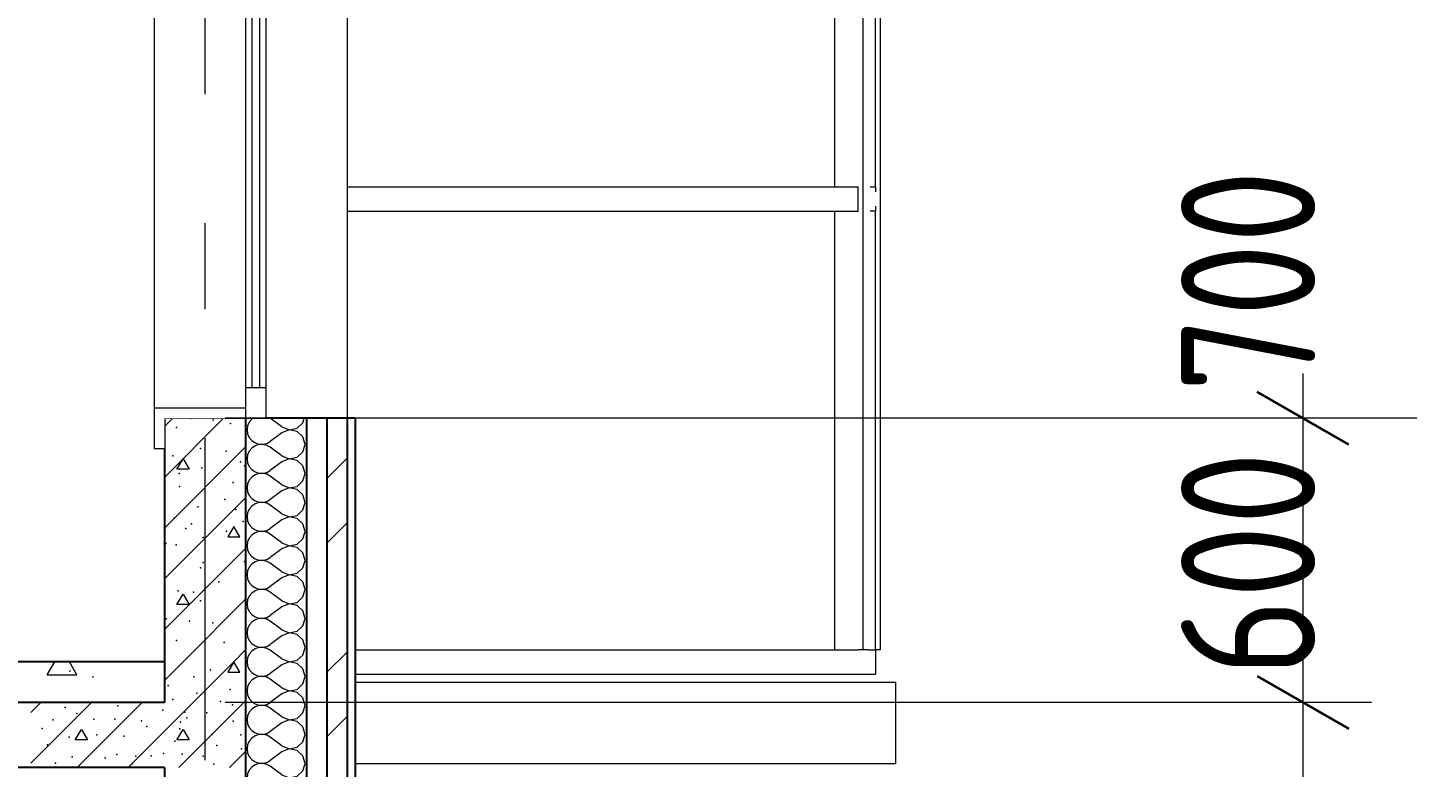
# Model space of a CAD drawing. Header units: millimetres. Extents: x 18162 to 7085488, y 72188 to 247925.
# Drawn here: x 4273676 to 4277073, y 128493 to 130315 of the extents above; entities that cross this region are included whole.
import ezdxf
from ezdxf.enums import TextEntityAlignment as Align

# ---------------------------------------------------------------- set-up
doc = ezdxf.new("R2010")
doc.units = ezdxf.units.MM
doc.header["$MEASUREMENT"] = 0
doc.linetypes.add('Double Dashed', pattern=[1093.611073, 529.166651, -211.666656, 141.111112, -211.666656])
doc.linetypes.add('Wipeout_Contour', pattern=[1000, 0, -1000])
for name, color, linetype in [('Archicad Windows', 7, 'Continuous'), ('Finish - Wall', 7, 'Continuous'), ('Structural - Bearing', 7, 'Continuous'), ('Structural - Grid', 7, 'Continuous')]:
    doc.layers.add(name, color=color, linetype=linetype)
doc.styles.add('GENERATED_STYLE_3', font='', dxfattribs={"width": 0.8})
doc.styles.get('GENERATED_STYLE_3').set_extended_font_data('ISOCPEUR MON')
doc.dimstyles.new('GENERATED_STYLE__12', dxfattribs={"dimtxt": 330.000007, "dimasz": 171, "dimexe": 0.18, "dimexo": 150, "dimgap": 0, "dimtad": 1, "dimdec": 0, "dimzin": 0, "dimdsep": 46, "dimtxsty": 'GENERATED_STYLE_3', "dimblk": 'ARROWHEAD_2', "dimblk1": 'ARROWHEAD_2', "dimblk2": 'ARROWHEAD_2', "dimcen": 0.09, "dimclrd": 13, "dimclre": 13, "dimclrt": 13, "dimadec": 0, "dimazin": 0, "dimtfac": 1, "dimtdec": 4, "dimtmove": 0, "dimatfit": 3, "dimfxl": 1, "dimtolj": 1, "dimtzin": 0, "dimarcsym": 0})
pattern_1 = [(45, (4294986.58, 104752.7), (-238.6485, 238.6485), []), (45, (4294907.03, 104832.26), (-238.6485, 238.6485), [])]

# ---------------------------------------------------------------- blocks, each defined once
blk = doc.blocks.new('*X1322', base_point=(4294986.6, 104752.7))
at = {"layer": 'Structural - Bearing', "color": 7, "linetype": 'Continuous', "lineweight": 9}
for p, q in [((4274231.5, 128652.7), (4274236.4, 128649.3)), ((4274236.4, 128649.3), (4274245.7, 128646.2)), ((4274245.7, 128644.9), (4274236.4, 128641.8)), ((4274245.7, 128646.2), (4274255.6, 128645.7)), ((4274255.6, 128645.4), (4274245.7, 128644.9)), ((4274255.6, 128645.7), (4274265.2, 128647.9)), ((4274265.2, 128643.2), (4274255.6, 128645.4)), ((4274265.2, 128647.9), (4274273.8, 128652.7)), ((4274354.2, 128626.8), (4274359.5, 128645.6)), ((4274359.5, 128645.6), (4274357.5, 128652.7)), ((4274218, 128619.6), (4274216.7, 128609.8)), ((4274222, 128628.6), (4274218, 128619.6)), ((4274228.3, 128636.2), (4274222, 128628.6)), ((4274236.4, 128641.8), (4274228.3, 128636.2)), ((4274273.8, 128638.4), (4274265.2, 128643.2)), ((4274302.4, 128617), (4274273.8, 128638.4)), ((4274302.4, 128617), (4274320.6, 128610)), ((4274320.6, 128610), (4274339.8, 128613.6)), ((4274339.8, 128613.6), (4274354.2, 128626.8)), ((4274216.7, 128609.8), (4274218, 128600.1)), ((4274218, 128600.1), (4274222, 128591.1)), ((4274222, 128591.1), (4274228.3, 128583.5)), ((4274228.3, 128583.5), (4274236.4, 128577.9)), ((4274236.4, 128577.9), (4274245.7, 128574.8)), ((4274265.2, 128576.5), (4274273.8, 128581.3)), ((4274302.4, 128602.7), (4274273.8, 128581.3)), ((4274320.6, 128609.7), (4274302.4, 128602.7)), ((4274339.8, 128606.1), (4274320.6, 128609.7)), ((4274354.2, 128592.9), (4274339.8, 128606.1)), ((4274359.5, 128574.1), (4274354.2, 128592.9)), ((4274218, 128548.2), (4274216.7, 128538.4)), ((4274222, 128557.2), (4274218, 128548.2)), ((4274228.3, 128564.8), (4274222, 128557.2)), ((4274236.4, 128570.4), (4274228.3, 128564.8)), ((4274245.7, 128573.5), (4274236.4, 128570.4)), ((4274245.7, 128574.8), (4274255.6, 128574.3)), ((4274255.6, 128574), (4274245.7, 128573.5)), ((4274255.6, 128574.3), (4274265.2, 128576.5)), ((4274265.2, 128571.8), (4274255.6, 128574)), ((4274273.8, 128567), (4274265.2, 128571.8)), ((4274302.4, 128545.6), (4274273.8, 128567)), ((4274302.4, 128545.6), (4274320.6, 128538.6)), ((4274339.8, 128542.2), (4274354.2, 128555.4)), ((4274354.2, 128555.4), (4274359.5, 128574.1)), ((4274216.7, 128538.4), (4274218, 128528.7)), ((4274218, 128528.7), (4274222, 128519.6)), ((4274222, 128519.6), (4274228.3, 128512.1)), ((4274228.3, 128512.1), (4274236.4, 128506.5)), ((4274265.2, 128505.1), (4274273.8, 128509.8)), ((4274302.4, 128531.3), (4274273.8, 128509.8)), ((4274320.6, 128538.3), (4274302.4, 128531.3)), ((4274320.6, 128538.6), (4274339.8, 128542.2)), ((4274339.8, 128534.6), (4274320.6, 128538.3)), ((4274354.2, 128521.5), (4274339.8, 128534.6)), ((4274359.5, 128502.7), (4274354.2, 128521.5)), ((4274218, 128476.8), (4274216.7, 128467)), ((4274222, 128485.8), (4274218, 128476.8)), ((4274228.3, 128493.4), (4274222, 128485.8)), ((4274236.4, 128498.9), (4274228.3, 128493.4)), ((4274236.4, 128506.5), (4274245.7, 128503.3)), ((4274245.7, 128502.1), (4274236.4, 128498.9)), ((4274245.7, 128503.3), (4274255.6, 128502.8)), ((4274255.6, 128502.6), (4274245.7, 128502.1)), ((4274255.6, 128502.8), (4274265.2, 128505.1)), ((4274265.2, 128500.3), (4274255.6, 128502.6)), ((4274273.8, 128495.6), (4274265.2, 128500.3)), ((4274302.4, 128474.1), (4274273.8, 128495.6)), ((4274339.8, 128470.8), (4274354.2, 128483.9)), ((4274354.2, 128483.9), (4274359.5, 128502.7)), ((4274216.7, 128467), (4274218, 128457.2)), ((4274218, 128457.2), (4274222, 128448.2)), ((4274222, 128448.2), (4274228.3, 128440.6)), ((4274302.4, 128459.8), (4274273.8, 128438.4)), ((4274302.4, 128474.1), (4274320.6, 128467.1)), ((4274320.6, 128466.8), (4274302.4, 128459.8)), ((4274320.6, 128467.1), (4274339.8, 128470.8)), ((4274339.8, 128463.2), (4274320.6, 128466.8)), ((4274354.2, 128450.1), (4274339.8, 128463.2)), ((4274359.5, 128431.3), (4274354.2, 128450.1)), ((4274222, 128414.3), (4274218, 128405.3)), ((4274228.3, 128421.9), (4274222, 128414.3)), ((4274228.3, 128440.6), (4274236.4, 128435)), ((4274236.4, 128427.5), (4274228.3, 128421.9)), ((4274236.4, 128435), (4274245.7, 128431.9)), ((4274245.7, 128430.7), (4274236.4, 128427.5)), ((4274245.7, 128431.9), (4274255.6, 128431.4)), ((4274255.6, 128431.1), (4274245.7, 128430.7)), ((4274255.6, 128431.4), (4274265.2, 128433.7)), ((4274265.2, 128428.9), (4274255.6, 128431.1)), ((4274265.2, 128433.7), (4274273.8, 128438.4)), ((4274273.8, 128424.1), (4274265.2, 128428.9)), ((4274302.4, 128402.7), (4274273.8, 128424.1)), ((4274339.8, 128399.3), (4274354.2, 128412.5)), ((4274354.2, 128412.5), (4274359.5, 128431.3)), ((4274218, 128405.3), (4274216.7, 128395.6)), ((4274216.7, 128395.6), (4274218, 128385.8)), ((4274218, 128385.8), (4274222, 128376.8)), ((4274222, 128376.8), (4274228.3, 128369.2)), ((4274302.4, 128388.4), (4274273.8, 128367)), ((4274302.4, 128402.7), (4274320.6, 128395.7)), ((4274320.6, 128395.4), (4274302.4, 128388.4)), ((4274320.6, 128395.7), (4274339.8, 128399.3)), ((4274339.8, 128391.8), (4274320.6, 128395.4)), ((4274354.2, 128378.6), (4274339.8, 128391.8)), ((4274359.5, 128359.8), (4274354.2, 128378.6)), ((4274222, 128342.9), (4274218, 128333.9)), ((4274228.3, 128350.5), (4274222, 128342.9)), ((4274228.3, 128369.2), (4274236.4, 128363.6)), ((4274236.4, 128356.1), (4274228.3, 128350.5)), ((4274236.4, 128363.6), (4274245.7, 128360.5)), ((4274245.7, 128359.2), (4274236.4, 128356.1)), ((4274245.7, 128360.5), (4274255.6, 128360)), ((4274255.6, 128359.7), (4274245.7, 128359.2)), ((4274255.6, 128360), (4274265.2, 128362.2)), ((4274265.2, 128357.5), (4274255.6, 128359.7)), ((4274265.2, 128362.2), (4274273.8, 128367)), ((4274273.8, 128352.7), (4274265.2, 128357.5)), ((4274302.4, 128331.3), (4274273.8, 128352.7)), ((4274339.8, 128327.9), (4274354.2, 128341.1)), ((4274354.2, 128341.1), (4274359.5, 128359.8)), ((4274218, 128333.9), (4274216.7, 128324.1)), ((4274216.7, 128324.1), (4274218, 128314.4)), ((4274218, 128314.4), (4274222, 128305.4)), ((4274222, 128305.4), (4274228.3, 128297.8)), ((4274302.4, 128317), (4274273.8, 128295.6)), ((4274302.4, 128331.3), (4274320.6, 128324.3)), ((4274320.6, 128324), (4274302.4, 128317)), ((4274320.6, 128324.3), (4274339.8, 128327.9)), ((4274339.8, 128320.4), (4274320.6, 128324)), ((4274354.2, 128307.2), (4274339.8, 128320.4)), ((4274359.5, 128288.4), (4274354.2, 128307.2)), ((4274222, 128271.5), (4274218, 128262.5)), ((4274228.3, 128279.1), (4274222, 128271.5)), ((4274228.3, 128297.8), (4274236.4, 128292.2)), ((4274236.4, 128284.6), (4274228.3, 128279.1)), ((4274236.4, 128292.2), (4274245.7, 128289)), ((4274245.7, 128287.8), (4274236.4, 128284.6)), ((4274245.7, 128289), (4274255.6, 128288.6)), ((4274255.6, 128288.3), (4274245.7, 128287.8)), ((4274255.6, 128288.6), (4274265.2, 128290.8)), ((4274265.2, 128286), (4274255.6, 128288.3)), ((4274265.2, 128290.8), (4274273.8, 128295.6)), ((4274273.8, 128281.3), (4274265.2, 128286)), ((4274302.4, 128259.8), (4274273.8, 128281.3)), ((4274354.2, 128269.6), (4274359.5, 128288.4)), ((4274218, 128262.5), (4274216.7, 128252.7)), ((4274216.7, 128252.7), (4274218, 128242.9)), ((4274218, 128242.9), (4274222, 128233.9)), ((4274302.4, 128245.6), (4274273.8, 128224.1)), ((4274302.4, 128259.8), (4274320.6, 128252.8)), ((4274320.6, 128252.6), (4274302.4, 128245.6)), ((4274320.6, 128252.8), (4274339.8, 128256.5)), ((4274339.8, 128248.9), (4274320.6, 128252.6)), ((4274339.8, 128256.5), (4274354.2, 128269.6)), ((4274354.2, 128235.8), (4274339.8, 128248.9)), ((4274222, 128233.9), (4274228.3, 128226.3)), ((4274228.3, 128207.6), (4274222, 128200.1)), ((4274228.3, 128226.3), (4274236.4, 128220.8)), ((4274236.4, 128213.2), (4274228.3, 128207.6)), ((4274236.4, 128220.8), (4274245.7, 128217.6)), ((4274245.7, 128216.4), (4274236.4, 128213.2)), ((4274245.7, 128217.6), (4274255.6, 128217.1)), ((4274255.6, 128216.8), (4274245.7, 128216.4)), ((4274255.6, 128217.1), (4274265.2, 128219.4)), ((4274265.2, 128214.6), (4274255.6, 128216.8)), ((4274265.2, 128219.4), (4274273.8, 128224.1)), ((4274273.8, 128209.8), (4274265.2, 128214.6)), ((4274302.4, 128188.4), (4274273.8, 128209.8)), ((4274359.5, 128217), (4274354.2, 128235.8)), ((4274354.2, 128198.2), (4274359.5, 128217)), ((4274218, 128191), (4274216.7, 128181.3)), ((4274216.7, 128181.3), (4274218, 128171.5)), ((4274222, 128200.1), (4274218, 128191)), ((4274218, 128171.5), (4274222, 128162.5)), ((4274302.4, 128174.1), (4274273.8, 128152.7)), ((4274302.4, 128188.4), (4274320.6, 128181.4)), ((4274320.6, 128181.1), (4274302.4, 128174.1)), ((4274320.6, 128181.4), (4274339.8, 128185)), ((4274339.8, 128177.5), (4274320.6, 128181.1)), ((4274339.8, 128185), (4274354.2, 128198.2)), ((4274354.2, 128164.3), (4274339.8, 128177.5)), ((4274222, 128162.5), (4274228.3, 128154.9)), ((4274228.3, 128136.2), (4274222, 128128.6)), ((4274228.3, 128154.9), (4274236.4, 128149.3)), ((4274236.4, 128141.8), (4274228.3, 128136.2)), ((4274236.4, 128149.3), (4274245.7, 128146.2)), ((4274245.7, 128144.9), (4274236.4, 128141.8)), ((4274245.7, 128146.2), (4274255.6, 128145.7)), ((4274255.6, 128145.4), (4274245.7, 128144.9)), ((4274255.6, 128145.7), (4274265.2, 128147.9)), ((4274265.2, 128143.2), (4274255.6, 128145.4)), ((4274265.2, 128147.9), (4274273.8, 128152.7)), ((4274273.8, 128138.4), (4274265.2, 128143.2)), ((4274302.4, 128117), (4274273.8, 128138.4)), ((4274359.5, 128145.6), (4274354.2, 128164.3)), ((4274354.2, 128126.8), (4274359.5, 128145.6)), ((4274218, 128119.6), (4274216.7, 128109.8)), ((4274216.7, 128109.8), (4274218, 128100.1)), ((4274222, 128128.6), (4274218, 128119.6)), ((4274302.4, 128102.7), (4274273.8, 128081.3)), ((4274302.4, 128117), (4274320.6, 128110)), ((4274320.6, 128109.7), (4274302.4, 128102.7)), ((4274320.6, 128110), (4274339.8, 128113.6)), ((4274339.8, 128106.1), (4274320.6, 128109.7)), ((4274339.8, 128113.6), (4274354.2, 128126.8)), ((4274354.2, 128092.9), (4274339.8, 128106.1)), ((4274218, 128100.1), (4274222, 128091.1)), ((4274222, 128091.1), (4274228.3, 128083.5)), ((4274228.3, 128083.5), (4274236.4, 128077.9)), ((4274236.4, 128070.4), (4274228.3, 128064.8)), ((4274236.4, 128077.9), (4274245.7, 128074.8)), ((4274245.7, 128073.5), (4274236.4, 128070.4)), ((4274245.7, 128074.8), (4274255.6, 128074.3)), ((4274255.6, 128074), (4274245.7, 128073.5)), ((4274255.6, 128074.3), (4274265.2, 128076.5)), ((4274265.2, 128071.8), (4274255.6, 128074)), ((4274265.2, 128076.5), (4274273.8, 128081.3)), ((4274273.8, 128067), (4274265.2, 128071.8)), ((4274359.5, 128074.1), (4274354.2, 128092.9)), ((4274354.2, 128055.4), (4274359.5, 128074.1)), ((4274222, 128057.2), (4274220, 128052.7)), ((4274228.3, 128064.8), (4274222, 128057.2)), ((4274292.9, 128052.7), (4274273.8, 128067)), ((4274351.3, 128052.7), (4274354.2, 128055.4))]:
    blk.add_line(p, q, dxfattribs=at)
blk = doc.blocks.new('*X1336', base_point=(4294986.6, 104752.7))
at = {"layer": 'Structural - Bearing', "color": 7, "linetype": 'Continuous', "lineweight": 9}
for p, q in [((4274218, 129333.9), (4274216.7, 129324.1)), ((4274216.7, 129324.1), (4274218, 129314.4)), ((4274222, 129342.9), (4274218, 129333.9)), ((4274228.3, 129350.5), (4274222, 129342.9)), ((4274231.5, 129352.7), (4274228.3, 129350.5)), ((4274302.4, 129331.3), (4274273.8, 129352.7)), ((4274302.4, 129331.3), (4274320.6, 129324.3)), ((4274320.6, 129324.3), (4274339.8, 129327.9)), ((4274339.8, 129327.9), (4274354.2, 129341.1)), ((4274354.2, 129341.1), (4274357.5, 129352.7)), ((4274218, 129314.4), (4274222, 129305.4)), ((4274222, 129305.4), (4274228.3, 129297.8)), ((4274228.3, 129297.8), (4274236.4, 129292.2)), ((4274236.4, 129292.2), (4274245.7, 129289)), ((4274255.6, 129288.6), (4274265.2, 129290.8)), ((4274265.2, 129290.8), (4274273.8, 129295.6)), ((4274302.4, 129317), (4274273.8, 129295.6)), ((4274320.6, 129324), (4274302.4, 129317)), ((4274339.8, 129320.4), (4274320.6, 129324)), ((4274354.2, 129307.2), (4274339.8, 129320.4)), ((4274359.5, 129288.4), (4274354.2, 129307.2)), ((4274218, 129262.5), (4274216.7, 129252.7)), ((4274222, 129271.5), (4274218, 129262.5)), ((4274228.3, 129279.1), (4274222, 129271.5)), ((4274236.4, 129284.6), (4274228.3, 129279.1)), ((4274245.7, 129287.8), (4274236.4, 129284.6)), ((4274245.7, 129289), (4274255.6, 129288.6)), ((4274255.6, 129288.3), (4274245.7, 129287.8)), ((4274265.2, 129286), (4274255.6, 129288.3)), ((4274273.8, 129281.3), (4274265.2, 129286)), ((4274302.4, 129259.8), (4274273.8, 129281.3)), ((4274302.4, 129259.8), (4274320.6, 129252.8)), ((4274320.6, 129252.8), (4274339.8, 129256.5)), ((4274339.8, 129256.5), (4274354.2, 129269.6)), ((4274354.2, 129269.6), (4274359.5, 129288.4)), ((4274216.7, 129252.7), (4274218, 129242.9)), ((4274218, 129242.9), (4274222, 129233.9)), ((4274222, 129233.9), (4274228.3, 129226.3)), ((4274228.3, 129226.3), (4274236.4, 129220.8)), ((4274265.2, 129219.4), (4274273.8, 129224.1)), ((4274302.4, 129245.6), (4274273.8, 129224.1)), ((4274320.6, 129252.6), (4274302.4, 129245.6)), ((4274339.8, 129248.9), (4274320.6, 129252.6)), ((4274354.2, 129235.8), (4274339.8, 129248.9)), ((4274359.5, 129217), (4274354.2, 129235.8)), ((4274218, 129191), (4274216.7, 129181.3)), ((4274222, 129200.1), (4274218, 129191)), ((4274228.3, 129207.6), (4274222, 129200.1)), ((4274236.4, 129213.2), (4274228.3, 129207.6)), ((4274236.4, 129220.8), (4274245.7, 129217.6)), ((4274245.7, 129216.4), (4274236.4, 129213.2)), ((4274245.7, 129217.6), (4274255.6, 129217.1)), ((4274255.6, 129216.8), (4274245.7, 129216.4)), ((4274255.6, 129217.1), (4274265.2, 129219.4)), ((4274265.2, 129214.6), (4274255.6, 129216.8)), ((4274273.8, 129209.8), (4274265.2, 129214.6)), ((4274302.4, 129188.4), (4274273.8, 129209.8)), ((4274302.4, 129188.4), (4274320.6, 129181.4)), ((4274339.8, 129185), (4274354.2, 129198.2)), ((4274354.2, 129198.2), (4274359.5, 129217)), ((4274216.7, 129181.3), (4274218, 129171.5)), ((4274218, 129171.5), (4274222, 129162.5)), ((4274222, 129162.5), (4274228.3, 129154.9)), ((4274228.3, 129154.9), (4274236.4, 129149.3)), ((4274302.4, 129174.1), (4274273.8, 129152.7)), ((4274320.6, 129181.1), (4274302.4, 129174.1)), ((4274320.6, 129181.4), (4274339.8, 129185)), ((4274339.8, 129177.5), (4274320.6, 129181.1)), ((4274354.2, 129164.3), (4274339.8, 129177.5)), ((4274359.5, 129145.6), (4274354.2, 129164.3)), ((4274222, 129128.6), (4274218, 129119.6)), ((4274228.3, 129136.2), (4274222, 129128.6)), ((4274236.4, 129141.8), (4274228.3, 129136.2)), ((4274236.4, 129149.3), (4274245.7, 129146.2)), ((4274245.7, 129144.9), (4274236.4, 129141.8)), ((4274245.7, 129146.2), (4274255.6, 129145.7)), ((4274255.6, 129145.4), (4274245.7, 129144.9)), ((4274255.6, 129145.7), (4274265.2, 129147.9)), ((4274265.2, 129143.2), (4274255.6, 129145.4)), ((4274265.2, 129147.9), (4274273.8, 129152.7)), ((4274273.8, 129138.4), (4274265.2, 129143.2)), ((4274302.4, 129117), (4274273.8, 129138.4)), ((4274339.8, 129113.6), (4274354.2, 129126.8)), ((4274354.2, 129126.8), (4274359.5, 129145.6)), ((4274218, 129119.6), (4274216.7, 129109.8)), ((4274216.7, 129109.8), (4274218, 129100.1)), ((4274218, 129100.1), (4274222, 129091.1)), ((4274222, 129091.1), (4274228.3, 129083.5)), ((4274302.4, 129102.7), (4274273.8, 129081.3)), ((4274302.4, 129117), (4274320.6, 129110)), ((4274320.6, 129109.7), (4274302.4, 129102.7)), ((4274320.6, 129110), (4274339.8, 129113.6)), ((4274339.8, 129106.1), (4274320.6, 129109.7)), ((4274354.2, 129092.9), (4274339.8, 129106.1)), ((4274359.5, 129074.1), (4274354.2, 129092.9)), ((4274222, 129057.2), (4274218, 129048.2)), ((4274228.3, 129064.8), (4274222, 129057.2)), ((4274228.3, 129083.5), (4274236.4, 129077.9)), ((4274236.4, 129070.4), (4274228.3, 129064.8)), ((4274236.4, 129077.9), (4274245.7, 129074.8)), ((4274245.7, 129073.5), (4274236.4, 129070.4)), ((4274245.7, 129074.8), (4274255.6, 129074.3)), ((4274255.6, 129074), (4274245.7, 129073.5)), ((4274255.6, 129074.3), (4274265.2, 129076.5)), ((4274265.2, 129071.8), (4274255.6, 129074)), ((4274265.2, 129076.5), (4274273.8, 129081.3)), ((4274273.8, 129067), (4274265.2, 129071.8)), ((4274302.4, 129045.6), (4274273.8, 129067)), ((4274339.8, 129042.2), (4274354.2, 129055.4)), ((4274354.2, 129055.4), (4274359.5, 129074.1)), ((4274218, 129048.2), (4274216.7, 129038.4)), ((4274216.7, 129038.4), (4274218, 129028.7)), ((4274218, 129028.7), (4274222, 129019.6)), ((4274222, 129019.6), (4274228.3, 129012.1)), ((4274302.4, 129031.3), (4274273.8, 129009.8)), ((4274302.4, 129045.6), (4274320.6, 129038.6)), ((4274320.6, 129038.3), (4274302.4, 129031.3)), ((4274320.6, 129038.6), (4274339.8, 129042.2)), ((4274339.8, 129034.6), (4274320.6, 129038.3)), ((4274354.2, 129021.5), (4274339.8, 129034.6)), ((4274359.5, 129002.7), (4274354.2, 129021.5)), ((4274222, 128985.8), (4274218, 128976.8)), ((4274228.3, 128993.4), (4274222, 128985.8)), ((4274228.3, 129012.1), (4274236.4, 129006.5)), ((4274236.4, 128998.9), (4274228.3, 128993.4)), ((4274236.4, 129006.5), (4274245.7, 129003.3)), ((4274245.7, 129002.1), (4274236.4, 128998.9)), ((4274245.7, 129003.3), (4274255.6, 129002.8)), ((4274255.6, 129002.6), (4274245.7, 129002.1)), ((4274255.6, 129002.8), (4274265.2, 129005.1)), ((4274265.2, 129000.3), (4274255.6, 129002.6)), ((4274265.2, 129005.1), (4274273.8, 129009.8)), ((4274273.8, 128995.6), (4274265.2, 129000.3)), ((4274302.4, 128974.1), (4274273.8, 128995.6)), ((4274354.2, 128983.9), (4274359.5, 129002.7)), ((4274218, 128976.8), (4274216.7, 128967)), ((4274216.7, 128967), (4274218, 128957.2)), ((4274218, 128957.2), (4274222, 128948.2)), ((4274302.4, 128959.8), (4274273.8, 128938.4)), ((4274302.4, 128974.1), (4274320.6, 128967.1)), ((4274320.6, 128966.8), (4274302.4, 128959.8)), ((4274320.6, 128967.1), (4274339.8, 128970.8)), ((4274339.8, 128963.2), (4274320.6, 128966.8)), ((4274339.8, 128970.8), (4274354.2, 128983.9)), ((4274354.2, 128950.1), (4274339.8, 128963.2)), ((4274222, 128948.2), (4274228.3, 128940.6)), ((4274228.3, 128921.9), (4274222, 128914.3)), ((4274228.3, 128940.6), (4274236.4, 128935)), ((4274236.4, 128927.5), (4274228.3, 128921.9)), ((4274236.4, 128935), (4274245.7, 128931.9)), ((4274245.7, 128930.7), (4274236.4, 128927.5)), ((4274245.7, 128931.9), (4274255.6, 128931.4)), ((4274255.6, 128931.1), (4274245.7, 128930.7)), ((4274255.6, 128931.4), (4274265.2, 128933.7)), ((4274265.2, 128928.9), (4274255.6, 128931.1)), ((4274265.2, 128933.7), (4274273.8, 128938.4)), ((4274273.8, 128924.1), (4274265.2, 128928.9)), ((4274302.4, 128902.7), (4274273.8, 128924.1)), ((4274359.5, 128931.3), (4274354.2, 128950.1)), ((4274354.2, 128912.5), (4274359.5, 128931.3)), ((4274218, 128905.3), (4274216.7, 128895.6)), ((4274216.7, 128895.6), (4274218, 128885.8)), ((4274222, 128914.3), (4274218, 128905.3)), ((4274218, 128885.8), (4274222, 128876.8)), ((4274302.4, 128888.4), (4274273.8, 128867)), ((4274302.4, 128902.7), (4274320.6, 128895.7)), ((4274320.6, 128895.4), (4274302.4, 128888.4)), ((4274320.6, 128895.7), (4274339.8, 128899.3)), ((4274339.8, 128891.8), (4274320.6, 128895.4)), ((4274339.8, 128899.3), (4274354.2, 128912.5)), ((4274354.2, 128878.6), (4274339.8, 128891.8)), ((4274222, 128876.8), (4274228.3, 128869.2)), ((4274228.3, 128850.5), (4274222, 128842.9)), ((4274228.3, 128869.2), (4274236.4, 128863.6)), ((4274236.4, 128856.1), (4274228.3, 128850.5)), ((4274236.4, 128863.6), (4274245.7, 128860.5)), ((4274245.7, 128859.2), (4274236.4, 128856.1)), ((4274245.7, 128860.5), (4274255.6, 128860)), ((4274255.6, 128859.7), (4274245.7, 128859.2)), ((4274255.6, 128860), (4274265.2, 128862.2)), ((4274265.2, 128857.5), (4274255.6, 128859.7)), ((4274265.2, 128862.2), (4274273.8, 128867)), ((4274273.8, 128852.7), (4274265.2, 128857.5)), ((4274302.4, 128831.3), (4274273.8, 128852.7)), ((4274359.5, 128859.8), (4274354.2, 128878.6)), ((4274354.2, 128841.1), (4274359.5, 128859.8)), ((4274218, 128833.9), (4274216.7, 128824.1)), ((4274216.7, 128824.1), (4274218, 128814.4)), ((4274222, 128842.9), (4274218, 128833.9)), ((4274302.4, 128817), (4274273.8, 128795.6)), ((4274302.4, 128831.3), (4274320.6, 128824.3)), ((4274320.6, 128824), (4274302.4, 128817)), ((4274320.6, 128824.3), (4274339.8, 128827.9)), ((4274339.8, 128820.4), (4274320.6, 128824)), ((4274339.8, 128827.9), (4274354.2, 128841.1)), ((4274354.2, 128807.2), (4274339.8, 128820.4)), ((4274218, 128814.4), (4274222, 128805.4)), ((4274222, 128805.4), (4274228.3, 128797.8)), ((4274228.3, 128797.8), (4274236.4, 128792.2)), ((4274236.4, 128784.6), (4274228.3, 128779.1)), ((4274236.4, 128792.2), (4274245.7, 128789)), ((4274245.7, 128787.8), (4274236.4, 128784.6)), ((4274245.7, 128789), (4274255.6, 128788.6)), ((4274255.6, 128788.3), (4274245.7, 128787.8)), ((4274255.6, 128788.6), (4274265.2, 128790.8)), ((4274265.2, 128786), (4274255.6, 128788.3)), ((4274265.2, 128790.8), (4274273.8, 128795.6)), ((4274273.8, 128781.3), (4274265.2, 128786)), ((4274302.4, 128759.8), (4274273.8, 128781.3)), ((4274359.5, 128788.4), (4274354.2, 128807.2)), ((4274354.2, 128769.6), (4274359.5, 128788.4)), ((4274218, 128762.5), (4274216.7, 128752.7)), ((4274216.7, 128752.7), (4274218, 128742.9)), ((4274222, 128771.5), (4274218, 128762.5)), ((4274228.3, 128779.1), (4274222, 128771.5)), ((4274302.4, 128759.8), (4274320.6, 128752.8)), ((4274320.6, 128752.6), (4274302.4, 128745.6)), ((4274320.6, 128752.8), (4274339.8, 128756.5)), ((4274339.8, 128748.9), (4274320.6, 128752.6)), ((4274339.8, 128756.5), (4274354.2, 128769.6)), ((4274354.2, 128735.8), (4274339.8, 128748.9)), ((4274218, 128742.9), (4274222, 128733.9)), ((4274222, 128733.9), (4274228.3, 128726.3)), ((4274228.3, 128726.3), (4274236.4, 128720.8)), ((4274236.4, 128713.2), (4274228.3, 128707.6)), ((4274236.4, 128720.8), (4274245.7, 128717.6)), ((4274245.7, 128716.4), (4274236.4, 128713.2)), ((4274245.7, 128717.6), (4274255.6, 128717.1)), ((4274255.6, 128716.8), (4274245.7, 128716.4)), ((4274255.6, 128717.1), (4274265.2, 128719.4)), ((4274265.2, 128714.6), (4274255.6, 128716.8)), ((4274265.2, 128719.4), (4274273.8, 128724.1)), ((4274273.8, 128709.8), (4274265.2, 128714.6)), ((4274302.4, 128745.6), (4274273.8, 128724.1)), ((4274359.5, 128717), (4274354.2, 128735.8)), ((4274354.2, 128698.2), (4274359.5, 128717)), ((4274218, 128691), (4274216.7, 128681.3)), ((4274216.7, 128681.3), (4274218, 128671.5)), ((4274222, 128700.1), (4274218, 128691)), ((4274228.3, 128707.6), (4274222, 128700.1)), ((4274302.4, 128688.4), (4274273.8, 128709.8)), ((4274302.4, 128688.4), (4274320.6, 128681.4)), ((4274320.6, 128681.1), (4274302.4, 128674.1)), ((4274320.6, 128681.4), (4274339.8, 128685)), ((4274339.8, 128677.5), (4274320.6, 128681.1)), ((4274339.8, 128685), (4274354.2, 128698.2)), ((4274218, 128671.5), (4274222, 128662.5)), ((4274222, 128662.5), (4274228.3, 128654.9)), ((4274228.3, 128654.9), (4274231.5, 128652.7)), ((4274302.4, 128674.1), (4274273.8, 128652.7)), ((4274354.2, 128664.3), (4274339.8, 128677.5)), ((4274357.5, 128652.7), (4274354.2, 128664.3))]:
    blk.add_line(p, q, dxfattribs=at)
blk = doc.blocks.new('*X1337', base_point=(4294986.6, 104752.7))
at = {"layer": 'Structural - Bearing', "color": 7, "linetype": 'Continuous', "lineweight": 9}
for p, q in [((4274013.1, 129207.1), (4274158.7, 129352.7)), ((4274013.1, 129332.1), (4274033.7, 129352.7)), ((4274013.1, 129082.1), (4274213.1, 129282.1)), ((4274043.9, 129227.1), (4274059.1, 129253.1)), ((4274074, 129227.1), (4274043.9, 129227.1)), ((4274059.1, 129253.1), (4274074, 129227.1)), ((4274013.1, 128957.1), (4274213.1, 129157.1)), ((4274184.1, 129086.4), (4274169.1, 129060.4)), ((4274199.2, 129060.4), (4274184.1, 129086.4)), ((4274169.1, 129060.4), (4274199.2, 129060.4)), ((4274013.1, 128832.1), (4274213.1, 129032.1)), ((4274043.9, 128893.8), (4274059.1, 128919.8)), ((4274059.1, 128919.8), (4274074, 128893.7)), ((4274074, 128893.7), (4274043.9, 128893.8)), ((4274059.1, 128753.1), (4274213.1, 128907.1)), ((4274184.1, 128753.1), (4274213.1, 128782.1)), ((4274013.1, 128707.1), (4274059.1, 128753.1)), ((4274083.7, 128652.7), (4274184.1, 128753.1)), ((4274184.1, 128753.1), (4274169.1, 128727.1)), ((4274199.2, 128727.1), (4274184.1, 128753.1)), ((4274169.1, 128727.1), (4274199.2, 128727.1)), ((4274208.7, 128652.7), (4274213.1, 128657.1))]:
    blk.add_line(p, q, dxfattribs=at)
for p in [(4274042.9, 129329.9), (4274079, 129352), (4274133, 129348.9), (4274175.8, 129339.6), (4274013.5, 129288.9), (4274034, 129260.4), (4274102, 129278.5), (4274165.4, 129272), (4274105.2, 129230.5), (4274200.7, 129245.4), (4274210.5, 129235.9), (4274049.5, 129216.6), (4274182.5, 129194.4), (4274013.5, 129180.5), (4274050, 129184.8), (4274095.9, 129134.2), (4274161.6, 129152.6), (4274188.7, 129128), (4274037.2, 129106.3), (4274079.7, 129092.9), (4274207.2, 129098.1), (4274066.2, 129081.4), (4274108.3, 129059.2), (4274166.3, 129074.6), (4274017.1, 129044.4), (4274042.5, 129041), (4274108.3, 128997.3), (4274210.3, 128999.7), (4274102.1, 128984.2), (4274046.8, 128927.3), (4274085.1, 128924), (4274147, 128950.2), (4274101.9, 128903.3), (4274017.3, 128858.8), (4274074.8, 128853.1), (4274132.7, 128849.2), (4274043.4, 128805), (4274160, 128800.3), (4274085.6, 128716.2), (4274126.8, 128732.9), (4274022.5, 128694.3), (4274175.1, 128684.6), (4274034, 128659.6), (4274092.9, 128676), (4274151.4, 128654.8)]:
    blk.add_point(p, dxfattribs=at)
blk = doc.blocks.new('*X1347', base_point=(4294986.6, 104752.7))
at = {"layer": 'Structural - Bearing', "color": 7, "linetype": 'Continuous', "lineweight": 9}
for p, q in [((4273684.1, 128628.1), (4273708.7, 128652.7)), ((4273684.1, 128503.1), (4273833.7, 128652.7)), ((4273798.7, 128492.7), (4273958.7, 128652.7)), ((4273923.7, 128492.7), (4274083.7, 128652.7)), ((4274048.7, 128492.7), (4274208.7, 128652.7)), ((4273793.9, 128560.4), (4273809.1, 128586.4)), ((4273809.1, 128586.4), (4273824, 128560.4)), ((4274043.9, 128560.4), (4274059.1, 128586.4)), ((4274059.1, 128586.4), (4274074, 128560.4)), ((4273824, 128560.4), (4273793.9, 128560.4)), ((4274074, 128560.4), (4274043.9, 128560.4)), ((4274173.7, 128492.7), (4274213.1, 128532.1))]:
    blk.add_line(p, q, dxfattribs=at)
for p in [(4274180.7, 128647.1), (4273768.8, 128640.3), (4273798, 128625.8), (4273839.4, 128611.6), (4273891.2, 128611.3), (4273898.8, 128644.1), (4274009.6, 128633.8), (4274063.5, 128628.6), (4274068.6, 128615.1), (4274117.6, 128627.1), (4273712.1, 128588.8), (4273739.1, 128610.2), (4273956.8, 128607.4), (4273969.8, 128593.9), (4274050.8, 128587.5), (4274052.7, 128603.9), (4274182.5, 128607), (4273725.1, 128548.3), (4273779.1, 128566.9), (4273846.7, 128572.7), (4273914.3, 128569.4), (4274038.8, 128557.5), (4274130, 128574), (4274142.2, 128546.3), (4274201.5, 128573.3), (4273786.6, 128518.9), (4273867.5, 128516.3), (4273896.3, 128524.4), (4273943, 128520.5), (4273980.8, 128521.4), (4274010.9, 128526.9), (4274057.2, 128525.7), (4274108.3, 128520.2), (4274203.2, 128538.2), (4273745.2, 128503.5), (4273933.7, 128501.9), (4274134.9, 128500.7)]:
    blk.add_point(p, dxfattribs=at)
blk = doc.blocks.new('Standard grid marker[367]_3', base_point=(4274113.1, 164752.7))
at = {"layer": 'Structural - Grid', "color": 13, "linetype": 'Double Dashed', "lineweight": 13, "ltscale": 1.5}
blk.add_line((4274113.1, 163752.7), (4274113.1, 97752.7), dxfattribs=at)
at = {"layer": 'Structural - Grid', "color": 13, "lineweight": 13, "style": 'GENERATED_STYLE_3'}
blk.add_attdef('AC_MarkerText_1', text='', height=375, rotation=360, dxfattribs=at).set_placement((4274113.1, 96490.2), align=Align.TOP_CENTER)
blk = doc.blocks.new('*D1536', base_point=(4294986.6, 104752.7))
at = {"color": 12, "linetype": 'Continuous', "lineweight": 35}
for p, q in [((4277603.2, 129417.7), (4277828.2, 129287.8)), ((4277603.2, 128117.7), (4277828.2, 127987.8))]:
    blk.add_line(p, q, dxfattribs=at)
at = {"color": 13, "linetype": 'Continuous', "lineweight": 13}
for p, q in [((4277884.5, 129352.7), (4274163.1, 129352.7)), ((4277715.7, 128052.7), (4277715.7, 129352.7)), ((4277884.5, 128052.7), (4274163.1, 128052.7))]:
    blk.add_line(p, q, dxfattribs=at)
at = {"color": 13, "lineweight": 13, "insert": (4277811.4, 128314.1), "char_height": 330, "attachment_point": 7, "rotation": 90, "style": 'GENERATED_STYLE_3'}
blk.add_mtext('\\A1;{\\pql;\\fISOCPEUR MON|b0|i0|c0|p0;\\W0.800000;1,300}', dxfattribs=at)
blk = doc.blocks.new('ARROWHEAD_2')
at = {"color": 0, "linetype": 'Continuous', "lineweight": 0}
for p, q in [((-0.378, -0.655), (0.378, 0.655)), ((0, 0), (-1, 0))]:
    blk.add_line(p, q, dxfattribs=at)
blk = doc.blocks.new('*D1537', base_point=(4294986.6, 104752.7))
at = {"color": 12, "linetype": 'Continuous', "lineweight": 35}
for p, q in [((4277603.2, 131117.7), (4277828.2, 130987.8)), ((4277603.2, 129417.7), (4277828.2, 129287.8))]:
    blk.add_line(p, q, dxfattribs=at)
at = {"color": 13, "linetype": 'Continuous', "lineweight": 13}
for p, q in [((4277884.5, 131052.7), (4274163.1, 131052.7)), ((4277715.7, 129352.7), (4277715.7, 131052.7)), ((4277884.5, 129352.7), (4274163.1, 129352.7))]:
    blk.add_line(p, q, dxfattribs=at)
at = {"color": 13, "lineweight": 13, "insert": (4277811.4, 129814.1), "char_height": 330, "attachment_point": 7, "rotation": 90, "style": 'GENERATED_STYLE_3'}
blk.add_mtext('\\A1;{\\pql;\\fISOCPEUR MON|b0|i0|c0|p0;\\W0.800000;1,700}', dxfattribs=at)
blk = doc.blocks.new('*D1566', base_point=(4294986.6, 104752.7))
at = {"color": 12, "linetype": 'Continuous', "lineweight": 35}
for p, q in [((4276703.2, 128717.7), (4276928.2, 128587.8)), ((4276703.2, 128117.7), (4276928.2, 127987.8))]:
    blk.add_line(p, q, dxfattribs=at)
at = {"color": 13, "linetype": 'Continuous', "lineweight": 13}
for p, q in [((4276984.5, 128652.7), (4274163.1, 128652.7)), ((4276815.7, 128052.7), (4276815.7, 128652.7)), ((4276984.5, 128052.7), (4274163.1, 128052.7))]:
    blk.add_line(p, q, dxfattribs=at)
blk = doc.blocks.new('*D1567', base_point=(4294986.6, 104752.7))
at = {"color": 13, "linetype": 'Continuous', "lineweight": 13}
for p, q in [((4276815.7, 129352.7), (4276815.7, 129462.7)), ((4276984.5, 129352.7), (4274163.1, 129352.7)), ((4276815.7, 128652.7), (4276815.7, 129352.7)), ((4276984.5, 128652.7), (4274163.1, 128652.7))]:
    blk.add_line(p, q, dxfattribs=at)
at = {"color": 12, "linetype": 'Continuous', "lineweight": 35}
for p, q in [((4276928.2, 129287.8), (4276703.2, 129417.7)), ((4276703.2, 128717.7), (4276928.2, 128587.8))]:
    blk.add_line(p, q, dxfattribs=at)
at = {"color": 13, "lineweight": 13, "char_height": 330, "attachment_point": 7, "rotation": 90, "style": 'GENERATED_STYLE_3'}
for s, insert in [('\\A1;{\\pql;\\fISOCPEUR MON|b0|i0|c0|p0;\\W0.800000;700}', (4276845.5, 129417.7)), ('\\A1;{\\pql;\\fISOCPEUR MON|b0|i0|c0|p0;\\W0.800000;600}', (4276845.5, 128717.7))]:
    blk.add_mtext(s, dxfattribs=dict(at, insert=insert))
blk = doc.blocks.new('*D1580', base_point=(4294986.6, 104752.7))
at = {"color": 12, "linetype": 'Continuous', "lineweight": 35}
for p, q in [((4278503.2, 151117.7), (4278728.2, 150987.8)), ((4278503.2, 100067.7), (4278728.2, 99937.8))]:
    blk.add_line(p, q, dxfattribs=at)
at = {"color": 13, "linetype": 'Continuous', "lineweight": 13}
for p, q in [((4278784.5, 151052.7), (4274613.1, 151052.7)), ((4278615.7, 100002.7), (4278615.7, 151052.7)), ((4278784.5, 100002.7), (4275363.1, 100002.7)), ((4278615.7, 99892.7), (4278615.7, 100002.7))]:
    blk.add_line(p, q, dxfattribs=at)
at = {"color": 13, "lineweight": 13, "insert": (4278711.4, 125046.9), "char_height": 330, "attachment_point": 7, "rotation": 90, "style": 'GENERATED_STYLE_3'}
blk.add_mtext('\\A1;{\\pql;\\fISOCPEUR MON|b0|i0|c0|p0;\\W0.800000;51,050}', dxfattribs=at)

msp = doc.modelspace()

# ---------------------------------------------------------------- hatches: boundary and pattern name
at = {"layer": 'Structural - Bearing', "linetype": 'Continuous', "lineweight": 9}
h = msp.add_hatch(dxfattribs=at)
h.set_pattern_fill('Steel_0003', style=0, pattern_type=2)
h.set_pattern_definition(pattern_1)
h.paths.add_polyline_path([(4274413.1, 128652.7), (4274463.1, 128652.7), (4274463.1, 129352.7), (4274413.1, 129352.7)])
h = msp.add_hatch(dxfattribs=at)
h.set_pattern_fill('Gypsum_0003', style=0, pattern_type=2)
h.set_pattern_definition([(0, (4294986.58, 104752.7), (0, 112.5), [0, -112.5])])
h.paths.add_polyline_path([(4274483.1, 129352.7), (4274463.1, 129352.7), (4274463.1, 128052.7), (4274483.1, 128052.7)])
h = msp.add_hatch(dxfattribs=at)
h.set_pattern_fill('Lightweight_Concrete_0003', style=0, pattern_type=2)
h.set_pattern_definition([(0, (4294986.6, 104752.7), (0, 1169.134), [73.125, -601.875]), (0, (4295324.1, 105337.3), (0, 1169.134), [73.125, -601.875]), (60, (4294986.6, 104752.7), (-1012.5, 584.567), [73.125, -601.875]), (60, (4295661.6, 104752.7), (-1012.5, 584.567), [73.125, -601.875]), (120, (4295059.7, 104752.7), (1012.5, 584.567), [73.125, -601.875]), (120, (4295734.7, 104752.7), (1012.5, 584.567), [73.125, -601.875]), (0, (4294986.58, 104865.2), (0, 225), [0, -225, 0, -337.5]), (45, (4295099.08, 104865.2), (-159.099, 159.099), [0, -168.75, 0, -281.25])])
h.paths.add_polyline_path([(4274013.1, 128752.7), (4267713.1, 128752.7), (4267713.1, 128652.7), (4274013.1, 128652.7)])
h = msp.add_hatch(dxfattribs=at)
h.set_pattern_fill('Steel_0003', style=0, pattern_type=2)
h.set_pattern_definition(pattern_1)
h.paths.add_polyline_path([(4274463.1, 128652.7), (4274413.1, 128652.7), (4274413.1, 128052.7), (4274463.1, 128052.7)])

# ---------------------------------------------------------------- linework, layer by layer
at = {"layer": 'Archicad Windows', "color": 7, "linetype": 'Continuous', "lineweight": 9}
msp.add_line((4274463.1, 131052.7), (4274463.1, 129352.7), dxfattribs=at)
at = {"layer": 'Finish - Wall', "color": 7, "linetype": 'Continuous', "lineweight": 9}
for p, q in [((4275733.1, 129892.7), (4275733.1, 131022.7)), ((4275775.5, 129892.7), (4275775.5, 131022.7)), ((4275663.1, 129922.7), (4275663.1, 130992.7)), ((4275763.1, 129922.7), (4275763.1, 130992.7)), ((4274463.1, 129922.7), (4275720.7, 129922.7)), ((4275720.7, 129862.7), (4275720.7, 129922.7)), ((4275750.5, 129922.7), (4275763.1, 129922.7)), ((4275763.1, 129922.7), (4275763.1, 129910.1)), ((4275733.1, 128782.7), (4275733.1, 129892.7)), ((4275763.1, 129875.3), (4275763.1, 129862.7)), ((4275775.5, 128782.7), (4275775.5, 129892.7)), ((4274463.1, 129862.7), (4275720.7, 129862.7)), ((4275663.1, 128782.7), (4275663.1, 129862.7)), ((4275763.1, 129862.7), (4275750.5, 129862.7)), ((4275763.1, 128782.7), (4275763.1, 129862.7)), ((4274483.1, 128782.7), (4275720.7, 128782.7)), ((4275733.1, 128782.7), (4275720.7, 128782.7)), ((4275745.5, 128782.7), (4275733.1, 128782.7)), ((4275745.5, 128782.7), (4275763.1, 128782.7)), ((4275775.5, 128782.7), (4275763.1, 128782.7)), ((4275763.1, 128782.7), (4275763.1, 128722.7)), ((4274483.1, 128722.7), (4275763.1, 128722.7))]:
    msp.add_line(p, q, dxfattribs=at)
at = {"layer": 'Structural - Bearing', "color": 7, "linetype": 'Continuous', "lineweight": 25}
for p, q in [((4274213.1, 129352.7), (4274213.1, 128652.7)), ((4274363.1, 129352.7), (4274363.1, 128652.7)), ((4274413.1, 129352.7), (4274413.1, 128652.7)), ((4274483.1, 129352.7), (4274463.1, 129352.7)), ((4274483.1, 129352.7), (4274483.1, 128052.7)), ((4274013.1, 128752.7), (4267713.1, 128752.7)), ((4274013.1, 128752.7), (4274013.1, 128652.7)), ((4274013.1, 128652.7), (4267713.1, 128652.7)), ((4274363.1, 128652.7), (4274363.1, 128052.7)), ((4274413.1, 128652.7), (4274413.1, 128052.7)), ((4274013.1, 128492.7), (4267713.1, 128492.7))]:
    msp.add_line(p, q, dxfattribs=at)
at = {"layer": 'Structural - Bearing', "color": 7, "linetype": 'Continuous', "lineweight": 9}
for p, q in [((4274483.1, 128702.7), (4275813.1, 128702.7)), ((4275813.1, 128502.7), (4275813.1, 128702.7)), ((4274483.1, 128502.7), (4275813.1, 128502.7))]:
    msp.add_line(p, q, dxfattribs=at)
at = {"layer": 'Structural - Bearing', "color": 7, "linetype": 'Continuous', "lineweight": 25, "flags": 128}
for points in [[(4274013.1, 129352.7), (4274013.1, 129277.7), (4274013.1, 128752.7)], [(4274463.1, 129352.7), (4274413.1, 129352.7), (4274363.1, 129352.7), (4274263.1, 129352.7), (4274213.1, 129352.7), (4274013.1, 129352.7)], [(4274463.1, 129352.7), (4274463.1, 128652.7), (4274463.1, 128052.7)], [(4274213.1, 128652.7), (4274213.1, 128492.7), (4274213.1, 128052.7)], [(4274013.1, 128492.7), (4274013.1, 128127.7), (4274013.1, 128052.7)]]:
    msp.add_lwpolyline(points, dxfattribs=at)

# ---------------------------------------------------------------- block references
at = {"layer": 'Structural - Bearing', "lineweight": 0}
for name in ['*X1337', '*X1336', '*X1347', '*X1322']:
    msp.add_blockref(name, (4294986.6, 104752.7), dxfattribs=at)

# ---------------------------------------------------------------- dimensions: what is measured, and where the dimension line sits
at = {"color": 13, "linetype": 'Continuous', "lineweight": 13}
for base, p1, p2, picture, middle in [((4278615.7, 151052.7), (4275213.1, 100002.7), (4274463.1, 151052.7), '*D1580', (4278384.7, 125725.2)), ((4276815.7, 128652.7), (4274013.1, 128052.7), (4274013.1, 128652.7), '*D1566', (4276584.7, 129094.4))]:
    dim = msp.add_linear_dim(base=base, p1=p1, p2=p2, angle=90, dimstyle='GENERATED_STYLE__12', dxfattribs=at)
    dim.commit()
    dim.dimension.update_dxf_attribs({"geometry": picture, "text_midpoint": middle, "dimtype": 160, "text_rotation": 90})

# ---------------------------------------------------------------- next in the draw order: wipeouts: each hides what was drawn before it
at = {"color": 254, "linetype": 'Wipeout_Contour', "lineweight": 0, "ltscale": 17104281.61222173}
msp.add_wipeout([(4274213.1, 129352.7), (4274213.1, 129377.7), (4274013.1, 129377.7), (4274013.1, 129352.7)], dxfattribs=at).dxf.layer = 'Archicad Windows'

# ---------------------------------------------------------------- next in the draw order: wipeouts: each hides what was drawn before it
at = {"color": 254, "linetype": 'Wipeout_Contour', "lineweight": 0, "ltscale": 17104784.40947424}
msp.add_wipeout([(4274263.1, 129352.7), (4274263.1, 129427.7), (4274213.1, 129427.7), (4274213.1, 129352.7)], dxfattribs=at).dxf.layer = 'Archicad Windows'
at = {"color": 254, "linetype": 'Wipeout_Contour', "lineweight": 0, "ltscale": 17103827.28184394}
msp.add_wipeout([(4273988.1, 129377.7), (4273988.1, 129277.7), (4274013.1, 129277.7), (4274013.1, 129377.7)], dxfattribs=at).dxf.layer = 'Archicad Windows'

# ---------------------------------------------------------------- next in the draw order: linework, layer by layer
at = {"layer": 'Archicad Windows', "color": 7, "linetype": 'Continuous', "lineweight": 9}
for p, q in [((4273988.1, 131027.7), (4273988.1, 129377.7)), ((4274213.1, 130442.7), (4274213.1, 129427.7)), ((4274228.1, 130442.7), (4274228.1, 129427.7)), ((4274248.1, 129427.7), (4274248.1, 130442.7)), ((4274263.1, 130442.7), (4274263.1, 129427.7)), ((4274263.1, 129427.7), (4274213.1, 129427.7)), ((4274263.1, 129427.7), (4274263.1, 129352.7)), ((4273988.1, 129377.7), (4273988.1, 129277.7)), ((4274013.1, 129277.7), (4273988.1, 129277.7))]:
    msp.add_line(p, q, dxfattribs=at)
at = {"layer": 'Archicad Windows', "color": 7, "linetype": 'Continuous', "lineweight": 9, "flags": 128}
for points in [[(4274213.1, 129427.7), (4274213.1, 129377.7), (4274213.1, 129352.7)], [(4274213.1, 129377.7), (4274013.1, 129377.7), (4273988.1, 129377.7)]]:
    msp.add_lwpolyline(points, dxfattribs=at)

# ---------------------------------------------------------------- next in the draw order: block references
at = {"layer": 'Structural - Grid', "color": 13, "linetype": 'Continuous', "lineweight": 13}
msp.add_blockref('Standard grid marker[367]_3', (4274113.1, 164752.7), dxfattribs=at)

# ---------------------------------------------------------------- next in the draw order: dimensions: what is measured, and where the dimension line sits
at = {"color": 13, "linetype": 'Continuous', "lineweight": 13}
for base, p1, p2, picture, middle in [((4277715.7, 131052.7), (4274013.1, 129352.7), (4274013.1, 131052.7), '*D1537', (4277484.7, 130366.9)), ((4276815.7, 129352.7), (4274013.1, 128652.7), (4274013.1, 129352.7), '*D1567', (4276584.7, 129794.4)), ((4277715.7, 129352.7), (4274013.1, 128052.7), (4274013.1, 129352.7), '*D1536', (4277484.7, 128866.9))]:
    dim = msp.add_linear_dim(base=base, p1=p1, p2=p2, angle=90, dimstyle='GENERATED_STYLE__12', dxfattribs=at)
    dim.commit()
    dim.dimension.update_dxf_attribs({"geometry": picture, "text_midpoint": middle, "dimtype": 160, "text_rotation": 90})

doc.saveas('drawing.dxf')
